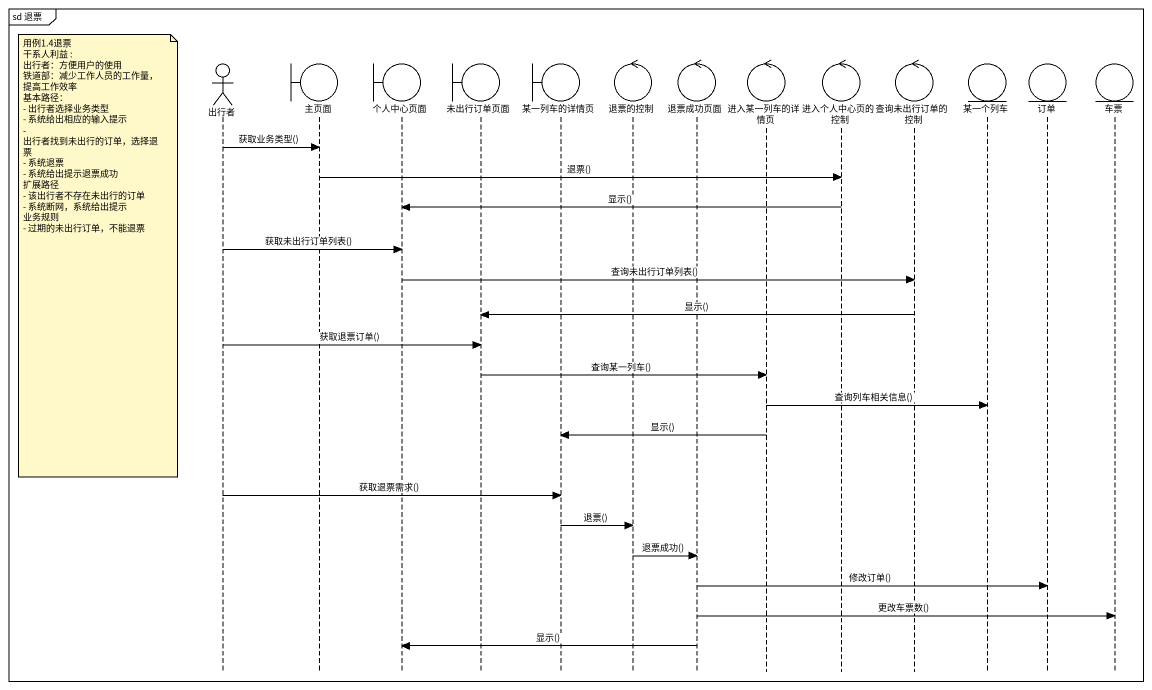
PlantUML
@startuml
mainframe sd 退票
hide footbox
actor 出行者
boundary 主页面
boundary 个人中心页面
boundary 未出行订单页面
boundary 某一列车的详情页
control 退票的控制
control 退票成功页面
control 进入某一列车的详情页
control 进入个人中心页的控制
control 查询未出行订单的控制
entity 某一个列车
entity 订单
entity 车票

出行者 -> 主页面 : 获取业务类型()
主页面 -> 进入个人中心页的控制 : 退票()
进入个人中心页的控制 -> 个人中心页面 : 显示()
出行者 -> 个人中心页面 : 获取未出行订单列表()
note left of 出行者
  用例1.4退票
  干系人利益 :
  出行者：方便用户的使用
  铁道部：减少工作人员的工作量，提高工作效率
  基本路径：
  - 出行者选择业务类型
  - 系统给出相应的输入提示
  - 出行者找到未出行的订单，选择退票
  - 系统退票
  - 系统给出提示退票成功
  扩展路径
  - 该出行者不存在未出行的订单
  - 系统断网，系统给出提示
  业务规则
  - 过期的未出行订单，不能退票
end note
个人中心页面 -> 查询未出行订单的控制 : 查询未出行订单列表()
查询未出行订单的控制 -> 未出行订单页面 : 显示()
出行者 -> 未出行订单页面 : 获取退票订单()
未出行订单页面 -> 进入某一列车的详情页 : 查询某一列车()
进入某一列车的详情页 -> 某一个列车 : 查询列车相关信息()
进入某一列车的详情页 -> 某一列车的详情页 : 显示()
出行者 -> 某一列车的详情页 : 获取退票需求()
某一列车的详情页 -> 退票的控制 : 退票()
退票的控制 -> 退票成功页面 : 退票成功()
退票成功页面 -> 订单 : 修改订单()
退票成功页面 -> 车票 : 更改车票数()
退票成功页面 -> 个人中心页面 : 显示()
@enduml
